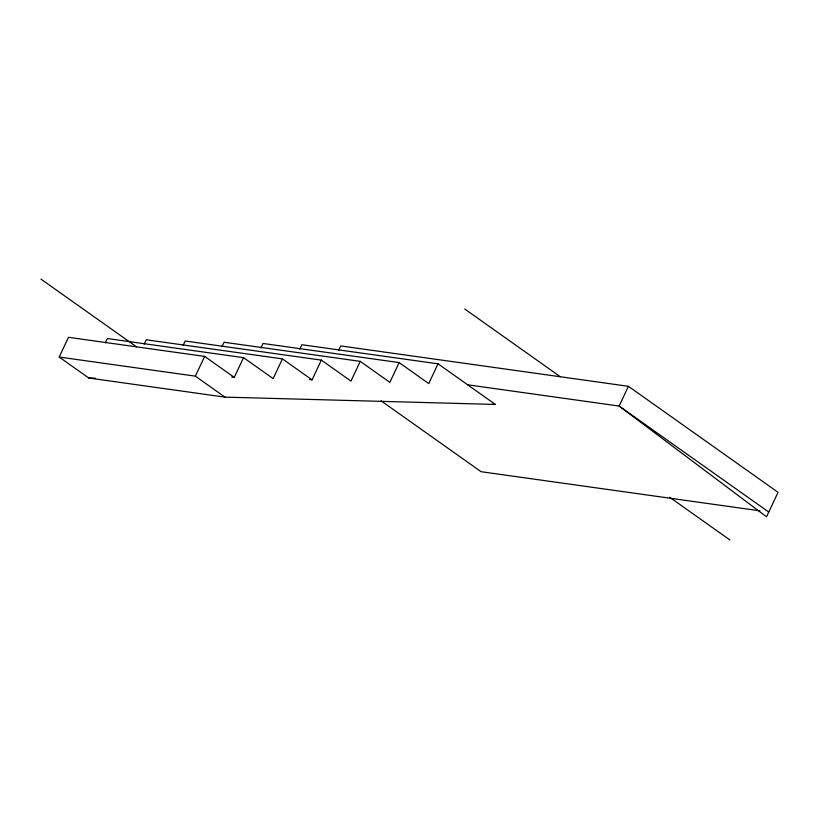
<?xml version="1.0" encoding="UTF-8"?>
<svg xmlns="http://www.w3.org/2000/svg" width="819" height="819" viewBox="0 0 819 819"><rect width="100%" height="100%" fill="white"/><g stroke="black" fill="none" stroke-linecap="round" stroke-linejoin="round"><path stroke-width="1.23" d="M59.193 357.043L68.479 337.305L204.658 356.408L234.265 377.385L243.55 357.647L273.157 378.624L282.453 358.886L312.059 379.862L321.345 360.114L350.952 381.091L360.247 361.353L389.854 382.33L399.14 362.582L428.746 383.568L438.042 363.82L495.372 404.443L224.969 397.133L88.8 378.02L59.193 357.043L195.362 376.156L224.969 397.133M105.313 342.926L107.381 338.534L243.55 357.647M144.216 344.164L146.273 339.772L282.453 358.886M183.108 345.393L185.176 341.011L321.345 360.114M195.362 376.156L204.658 356.408M222.01 346.632L224.068 342.24L360.247 361.353M260.903 347.87L262.971 343.478L399.14 362.582M299.805 349.099L301.863 344.717L438.042 363.82M338.697 350.337L340.765 345.946L628.429 386.312L778.05 492.332L766.533 516.809L619.144 406.06L467.649 384.797M628.429 386.312L619.144 406.06L768.765 512.07M88.8 378.02L95.178 378.194M492.854 404.095L495.372 404.443M309.531 379.504L312.059 379.862M231.736 377.037L234.265 377.385M759.93 510.831L481.091 471.703L381.081 400.839M464.731 309.009L560.35 376.76M669.553 497.184L729.831 539.895M40.95 279.105L136.568 346.857"/></g></svg>
